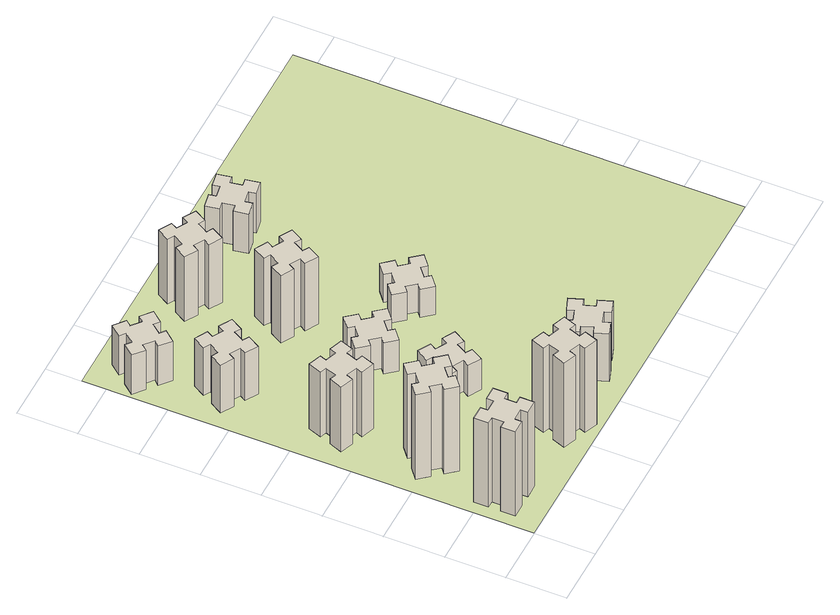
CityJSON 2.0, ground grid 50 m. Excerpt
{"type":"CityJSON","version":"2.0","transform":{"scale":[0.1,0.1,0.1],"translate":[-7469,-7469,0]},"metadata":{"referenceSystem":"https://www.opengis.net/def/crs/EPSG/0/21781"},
"CityObjects":{
"building1":{"type":"Building","attributes":{"class":"1000","function":"1000","usage":"1000","yearOfConstruction":2016,"roofType":"1000","measuredHeight":90,"storeysAboveGround":30,"storeysBelowGround":0},"geometry":[{"type":"Solid","lod":"1","boundaries":[[[[0,1,2,3,4,5,6,7,8,9,10,11,12,13,14,15,16,17,18,19]],[[17,16,20,21]],[[16,15,22,20]],[[15,14,23,22]],[[14,13,24,23]],[[13,12,25,24]],[[12,11,26,25]],[[11,10,27,26]],[[10,9,28,27]],[[9,8,29,28]],[[8,7,30,29]],[[7,6,31,30]],[[6,5,32,31]],[[5,4,33,32]],[[4,3,34,33]],[[3,2,35,34]],[[2,1,36,35]],[[1,0,37,36]],[[0,19,38,37]],[[19,18,39,38]],[[18,17,21,39]],[[24,25,26,27,28,29,30,31,32,33,34,35,36,37,38,39,21,20,22,23]]]]}]},
"building2":{"type":"Building","attributes":{"class":"1000","function":"1000","usage":"1000","yearOfConstruction":2016,"roofType":"1000","measuredHeight":90,"storeysAboveGround":30,"storeysBelowGround":0},"geometry":[{"type":"Solid","lod":"1","boundaries":[[[[40,41,42,43,44,45,46,47,48,49,50,51,52,53,54,55,56,57,58,59]],[[57,56,60,61]],[[56,55,62,60]],[[55,54,63,62]],[[54,53,64,63]],[[53,52,65,64]],[[52,51,66,65]],[[51,50,67,66]],[[50,49,68,67]],[[49,48,69,68]],[[48,47,70,69]],[[47,46,71,70]],[[46,45,72,71]],[[45,44,73,72]],[[44,43,74,73]],[[43,42,75,74]],[[42,41,76,75]],[[41,40,77,76]],[[40,59,78,77]],[[59,58,79,78]],[[58,57,61,79]],[[64,65,66,67,68,69,70,71,72,73,74,75,76,77,78,79,61,60,62,63]]]]}]},
"building3":{"type":"Building","attributes":{"class":"1000","function":"1000","usage":"1000","yearOfConstruction":2016,"roofType":"1000","measuredHeight":69,"storeysAboveGround":30,"storeysBelowGround":0},"geometry":[{"type":"Solid","lod":"1","boundaries":[[[[80,81,82,83,84,85,86,87,88,89,90,91,92,93,94,95,96,97,98,99]],[[97,96,100,101]],[[96,95,102,100]],[[95,94,103,102]],[[94,93,104,103]],[[93,92,105,104]],[[92,91,106,105]],[[91,90,107,106]],[[90,89,108,107]],[[89,88,109,108]],[[88,87,110,109]],[[87,86,111,110]],[[86,85,112,111]],[[85,84,113,112]],[[84,83,114,113]],[[83,82,115,114]],[[82,81,116,115]],[[81,80,117,116]],[[80,99,118,117]],[[99,98,119,118]],[[98,97,101,119]],[[104,105,106,107,108,109,110,111,112,113,114,115,116,117,118,119,101,100,102,103]]]]}]},
"building4":{"type":"Building","attributes":{"class":"1000","function":"1000","usage":"1000","yearOfConstruction":2016,"roofType":"1000","measuredHeight":51,"storeysAboveGround":30,"storeysBelowGround":0},"geometry":[{"type":"Solid","lod":"1","boundaries":[[[[120,121,122,123,124,125,126,127,128,129,130,131,132,133,134,135,136,137,138,139]],[[137,136,140,141]],[[136,135,142,140]],[[135,134,143,142]],[[134,133,144,143]],[[133,132,145,144]],[[132,131,146,145]],[[131,130,147,146]],[[130,129,148,147]],[[129,128,149,148]],[[128,127,150,149]],[[127,126,151,150]],[[126,125,152,151]],[[125,124,153,152]],[[124,123,154,153]],[[123,122,155,154]],[[122,121,156,155]],[[121,120,157,156]],[[120,139,158,157]],[[139,138,159,158]],[[138,137,141,159]],[[144,145,146,147,148,149,150,151,152,153,154,155,156,157,158,159,141,140,142,143]]]]}]},
"building5":{"type":"Building","attributes":{"class":"1000","function":"1000","usage":"1000","yearOfConstruction":2016,"roofType":"1000","measuredHeight":90,"storeysAboveGround":30,"storeysBelowGround":0},"geometry":[{"type":"Solid","lod":"1","boundaries":[[[[160,161,162,163,164,165,166,167,168,169,170,171,172,173,174,175,176,177,178,179]],[[177,176,180,181]],[[176,175,182,180]],[[175,174,183,182]],[[174,173,184,183]],[[173,172,185,184]],[[172,171,186,185]],[[171,170,187,186]],[[170,169,188,187]],[[169,168,189,188]],[[168,167,190,189]],[[167,166,191,190]],[[166,165,192,191]],[[165,164,193,192]],[[164,163,194,193]],[[163,162,195,194]],[[162,161,196,195]],[[161,160,197,196]],[[160,179,198,197]],[[179,178,199,198]],[[178,177,181,199]],[[184,185,186,187,188,189,190,191,192,193,194,195,196,197,198,199,181,180,182,183]]]]}]},
"building6":{"type":"Building","attributes":{"class":"1000","function":"1000","usage":"1000","yearOfConstruction":2016,"roofType":"1000","measuredHeight":42,"storeysAboveGround":30,"storeysBelowGround":0},"geometry":[{"type":"Solid","lod":"1","boundaries":[[[[200,201,202,203,204,205,206,207,208,209,210,211,212,213,214,215,216,217,218,219]],[[217,216,220,221]],[[216,215,222,220]],[[215,214,223,222]],[[214,213,224,223]],[[213,212,225,224]],[[212,211,226,225]],[[211,210,227,226]],[[210,209,228,227]],[[209,208,229,228]],[[208,207,230,229]],[[207,206,231,230]],[[206,205,232,231]],[[205,204,233,232]],[[204,203,234,233]],[[203,202,235,234]],[[202,201,236,235]],[[201,200,237,236]],[[200,219,238,237]],[[219,218,239,238]],[[218,217,221,239]],[[224,225,226,227,228,229,230,231,232,233,234,235,236,237,238,239,221,220,222,223]]]]}]},
"building7":{"type":"Building","attributes":{"class":"1000","function":"1000","usage":"1000","yearOfConstruction":2016,"roofType":"1000","measuredHeight":33,"storeysAboveGround":30,"storeysBelowGround":0},"geometry":[{"type":"Solid","lod":"1","boundaries":[[[[240,241,242,243,244,245,246,247,248,249,250,251,252,253,254,255,256,257,258,259]],[[257,256,260,261]],[[256,255,262,260]],[[255,254,263,262]],[[254,253,264,263]],[[253,252,265,264]],[[252,251,266,265]],[[251,250,267,266]],[[250,249,268,267]],[[249,248,269,268]],[[248,247,270,269]],[[247,246,271,270]],[[246,245,272,271]],[[245,244,273,272]],[[244,243,274,273]],[[243,242,275,274]],[[242,241,276,275]],[[241,240,277,276]],[[240,259,278,277]],[[259,258,279,278]],[[258,257,261,279]],[[264,265,266,267,268,269,270,271,272,273,274,275,276,277,278,279,261,260,262,263]]]]}]},
"building8":{"type":"Building","attributes":{"class":"1000","function":"1000","usage":"1000","yearOfConstruction":2016,"roofType":"1000","measuredHeight":33,"storeysAboveGround":30,"storeysBelowGround":0},"geometry":[{"type":"Solid","lod":"1","boundaries":[[[[280,281,282,283,284,285,286,287,288,289,290,291,292,293,294,295,296,297,298,299]],[[297,296,300,301]],[[296,295,302,300]],[[295,294,303,302]],[[294,293,304,303]],[[293,292,305,304]],[[292,291,306,305]],[[291,290,307,306]],[[290,289,308,307]],[[289,288,309,308]],[[288,287,310,309]],[[287,286,311,310]],[[286,285,312,311]],[[285,284,313,312]],[[284,283,314,313]],[[283,282,315,314]],[[282,281,316,315]],[[281,280,317,316]],[[280,299,318,317]],[[299,298,319,318]],[[298,297,301,319]],[[304,305,306,307,308,309,310,311,312,313,314,315,316,317,318,319,301,300,302,303]]]]}]},
"building9":{"type":"Building","attributes":{"class":"1000","function":"1000","usage":"1000","yearOfConstruction":2016,"roofType":"1000","measuredHeight":51,"storeysAboveGround":30,"storeysBelowGround":0},"geometry":[{"type":"Solid","lod":"1","boundaries":[[[[320,321,322,323,324,325,326,327,328,329,330,331,332,333,334,335,336,337,338,339]],[[337,336,340,341]],[[336,335,342,340]],[[335,334,343,342]],[[334,333,344,343]],[[333,332,345,344]],[[332,331,346,345]],[[331,330,347,346]],[[330,329,348,347]],[[329,328,349,348]],[[328,327,350,349]],[[327,326,351,350]],[[326,325,352,351]],[[325,324,353,352]],[[324,323,354,353]],[[323,322,355,354]],[[322,321,356,355]],[[321,320,357,356]],[[320,339,358,357]],[[339,338,359,358]],[[338,337,341,359]],[[344,345,346,347,348,349,350,351,352,353,354,355,356,357,358,359,341,340,342,343]]]]}]},
"building10":{"type":"Building","attributes":{"class":"1000","function":"1000","usage":"1000","yearOfConstruction":2016,"roofType":"1000","measuredHeight":72,"storeysAboveGround":30,"storeysBelowGround":0},"geometry":[{"type":"Solid","lod":"1","boundaries":[[[[360,361,362,363,364,365,366,367,368,369,370,371,372,373,374,375,376,377,378,379]],[[377,376,380,381]],[[376,375,382,380]],[[375,374,383,382]],[[374,373,384,383]],[[373,372,385,384]],[[372,371,386,385]],[[371,370,387,386]],[[370,369,388,387]],[[369,368,389,388]],[[368,367,390,389]],[[367,366,391,390]],[[366,365,392,391]],[[365,364,393,392]],[[364,363,394,393]],[[363,362,395,394]],[[362,361,396,395]],[[361,360,397,396]],[[360,379,398,397]],[[379,378,399,398]],[[378,377,381,399]],[[384,385,386,387,388,389,390,391,392,393,394,395,396,397,398,399,381,380,382,383]]]]}]},
"building11":{"type":"Building","attributes":{"class":"1000","function":"1000","usage":"1000","yearOfConstruction":2016,"roofType":"1000","measuredHeight":69,"storeysAboveGround":30,"storeysBelowGround":0},"geometry":[{"type":"Solid","lod":"1","boundaries":[[[[400,401,402,403,404,405,406,407,408,409,410,411,412,413,414,415,416,417,418,419]],[[417,416,420,421]],[[416,415,422,420]],[[415,414,423,422]],[[414,413,424,423]],[[413,412,425,424]],[[412,411,426,425]],[[411,410,427,426]],[[410,409,428,427]],[[409,408,429,428]],[[408,407,430,429]],[[407,406,431,430]],[[406,405,432,431]],[[405,404,433,432]],[[404,403,434,433]],[[403,402,435,434]],[[402,401,436,435]],[[401,400,437,436]],[[400,419,438,437]],[[419,418,439,438]],[[418,417,421,439]],[[424,425,426,427,428,429,430,431,432,433,434,435,436,437,438,439,421,420,422,423]]]]}]},
"building12":{"type":"Building","attributes":{"class":"1000","function":"1000","usage":"1000","yearOfConstruction":2016,"roofType":"1000","measuredHeight":30,"storeysAboveGround":30,"storeysBelowGround":0},"geometry":[{"type":"Solid","lod":"1","boundaries":[[[[440,441,442,443,444,445,446,447,448,449,450,451,452,453,454,455,456,457,458,459]],[[457,456,460,461]],[[456,455,462,460]],[[455,454,463,462]],[[454,453,464,463]],[[453,452,465,464]],[[452,451,466,465]],[[451,450,467,466]],[[450,449,468,467]],[[449,448,469,468]],[[448,447,470,469]],[[447,446,471,470]],[[446,445,472,471]],[[445,444,473,472]],[[444,443,474,473]],[[443,442,475,474]],[[442,441,476,475]],[[441,440,477,476]],[[440,459,478,477]],[[459,458,479,478]],[[458,457,461,479]],[[464,465,466,467,468,469,470,471,472,473,474,475,476,477,478,479,461,460,462,463]]]]}]},
"building13":{"type":"Building","attributes":{"class":"1000","function":"1000","usage":"1000","yearOfConstruction":2016,"roofType":"1000","measuredHeight":42,"storeysAboveGround":30,"storeysBelowGround":0},"geometry":[{"type":"Solid","lod":"1","boundaries":[[[[480,481,482,483,484,485,486,487,488,489,490,491,492,493,494,495,496,497,498,499]],[[497,496,500,501]],[[496,495,502,500]],[[495,494,503,502]],[[494,493,504,503]],[[493,492,505,504]],[[492,491,506,505]],[[491,490,507,506]],[[490,489,508,507]],[[489,488,509,508]],[[488,487,510,509]],[[487,486,511,510]],[[486,485,512,511]],[[485,484,513,512]],[[484,483,514,513]],[[483,482,515,514]],[[482,481,516,515]],[[481,480,517,516]],[[480,499,518,517]],[[499,498,519,518]],[[498,497,501,519]],[[504,505,506,507,508,509,510,511,512,513,514,515,516,517,518,519,501,500,502,503]]]]}]},
"landuse1":{"type":"LandUse","attributes":{"name":"plot1","function":"1010"},"geometry":[{"type":"MultiSurface","lod":"1","boundaries":[[[520,521,522,523]]]}]}
},
"vertices":[
[165,425,0],[165,325,0],[105,325,0],[105,205,0],[225,205,0],[225,265,0],[325,265,0],[325,205,0],[445,205,0],[445,325,0],[385,325,0],[385,425,0],[445,425,0],[445,545,0],[325,545,0],[325,485,0],[225,485,0],[225,545,0],[105,545,0],[105,425,0],[225,485,900],[225,545,900],[325,485,900],[325,545,900],[445,545,900],[445,425,900],[385,425,900],[385,325,900],[445,325,900],[445,205,900],[325,205,900],[325,265,900],[225,265,900],[225,205,900],[105,205,900],[105,325,900],[165,325,900],[165,425,900],[105,425,900],[105,545,900],
[492,1048,0],[427,1124,0],[473,1163,0],[396,1255,0],[304,1178,0],[343,1132,0],[266,1067,0],[228,1113,0],[136,1036,0],[213,944,0],[259,983,0],[323,906,0],[277,868,0],[354,776,0],[446,853,0],[408,899,0],[484,963,0],[523,917,0],[615,994,0],[538,1086,0],[484,963,900],[523,917,900],[408,899,900],[446,853,900],[354,776,900],[277,868,900],[323,906,900],[259,983,900],[213,944,900],[136,1036,900],[228,1113,900],[266,1067,900],[343,1132,900],[304,1178,900],[396,1255,900],[473,1163,900],[427,1124,900],[492,1048,900],[538,1086,900],[615,994,900],
[291,1669,0],[385,1635,0],[364,1579,0],[477,1537,0],[518,1650,0],[462,1671,0],[496,1765,0],[552,1744,0],[593,1857,0],[480,1898,0],[460,1842,0],[366,1876,0],[387,1932,0],[274,1973,0],[233,1860,0],[289,1840,0],[255,1746,0],[199,1767,0],[157,1654,0],[270,1613,0],[255,1746,690],[199,1767,690],[289,1840,690],[233,1860,690],[274,1973,690],[387,1932,690],[366,1876,690],[460,1842,690],[480,1898,690],[593,1857,690],[552,1744,690],[496,1765,690],[462,1671,690],[518,1650,690],[477,1537,690],[364,1579,690],[385,1635,690],[291,1669,690],[270,1613,690],[157,1654,690],
[446,2597,0],[496,2684,0],[548,2654,0],[608,2758,0],[504,2818,0],[474,2766,0],[387,2816,0],[417,2868,0],[313,2928,0],[253,2824,0],[305,2794,0],[255,2707,0],[203,2737,0],[143,2633,0],[247,2573,0],[277,2625,0],[364,2575,0],[334,2523,0],[438,2463,0],[498,2567,0],[364,2575,510],[334,2523,510],[277,2625,510],[247,2573,510],[143,2633,510],[203,2737,510],[255,2707,510],[305,2794,510],[253,2824,510],[313,2928,510],[417,2868,510],[387,2816,510],[474,2766,510],[504,2818,510],[608,2758,510],[548,2654,510],[496,2684,510],[446,2597,510],[498,2567,510],[438,2463,510],
[1029,360,0],[995,266,0],[939,287,0],[897,174,0],[1010,133,0],[1031,189,0],[1125,155,0],[1104,99,0],[1217,57,0],[1258,170,0],[1202,191,0],[1236,285,0],[1292,264,0],[1333,377,0],[1220,418,0],[1200,362,0],[1106,396,0],[1127,452,0],[1014,493,0],[973,380,0],[1106,396,900],[1127,452,900],[1200,362,900],[1220,418,900],[1333,377,900],[1292,264,900],[1236,285,900],[1202,191,900],[1258,170,900],[1217,57,900],[1104,99,900],[1125,155,900],[1031,189,900],[1010,133,900],[897,174,900],[939,287,900],[995,266,900],[1029,360,900],[973,380,900],[1014,493,900],
[384,3387,0],[308,3452,0],[346,3498,0],[254,3575,0],[177,3483,0],[223,3444,0],[159,3368,0],[113,3406,0],[36,3314,0],[128,3237,0],[166,3283,0],[243,3219,0],[204,3173,0],[296,3096,0],[373,3188,0],[327,3226,0],[392,3303,0],[438,3264,0],[515,3356,0],[423,3433,0],[392,3303,420],[438,3264,420],[327,3226,420],[373,3188,420],[296,3096,420],[204,3173,420],[243,3219,420],[166,3283,420],[128,3237,420],[36,3314,420],[113,3406,420],[159,3368,420],[223,3444,420],[177,3483,420],[254,3575,420],[346,3498,420],[308,3452,420],[384,3387,420],[423,3433,420],[515,3356,420],
[1186,1117,0],[1236,1204,0],[1288,1174,0],[1348,1278,0],[1244,1338,0],[1214,1286,0],[1127,1336,0],[1157,1388,0],[1053,1448,0],[993,1344,0],[1045,1314,0],[995,1227,0],[943,1257,0],[883,1153,0],[987,1093,0],[1017,1145,0],[1104,1095,0],[1074,1043,0],[1178,983,0],[1238,1087,0],[1104,1095,330],[1074,1043,330],[1017,1145,330],[987,1093,330],[883,1153,330],[943,1257,330],[995,1227,330],[1045,1314,330],[993,1344,330],[1053,1448,330],[1157,1388,330],[1127,1336,330],[1214,1286,330],[1244,1338,330],[1348,1278,330],[1288,1174,330],[1236,1204,330],[1186,1117,330],[1238,1087,330],[1178,983,330],
[1083,1972,0],[1006,1907,0],[968,1953,0],[876,1876,0],[953,1784,0],[999,1823,0],[1063,1746,0],[1017,1708,0],[1094,1616,0],[1186,1693,0],[1148,1739,0],[1224,1803,0],[1263,1757,0],[1355,1834,0],[1278,1926,0],[1232,1888,0],[1167,1964,0],[1213,2003,0],[1136,2095,0],[1044,2018,0],[1167,1964,330],[1213,2003,330],[1232,1888,330],[1278,1926,330],[1355,1834,330],[1263,1757,330],[1224,1803,330],[1148,1739,330],[1186,1693,330],[1094,1616,330],[1017,1708,330],[1063,1746,330],[999,1823,330],[953,1784,330],[876,1876,330],[968,1953,330],[1006,1907,330],[1083,1972,330],[1044,2018,330],[1136,2095,330],
[1765,496,0],[1671,462,0],[1650,518,0],[1537,477,0],[1579,364,0],[1635,385,0],[1669,291,0],[1613,270,0],[1654,157,0],[1767,199,0],[1746,255,0],[1840,289,0],[1860,233,0],[1973,274,0],[1932,387,0],[1876,366,0],[1842,460,0],[1898,480,0],[1857,593,0],[1744,552,0],[1842,460,510],[1898,480,510],[1876,366,510],[1932,387,510],[1973,274,510],[1860,233,510],[1840,289,510],[1746,255,510],[1767,199,510],[1654,157,510],[1613,270,510],[1669,291,510],[1635,385,510],[1579,364,510],[1537,477,510],[1650,518,510],[1671,462,510],[1765,496,510],[1744,552,510],[1857,593,510],
[1314,2666,0],[1227,2716,0],[1257,2768,0],[1153,2828,0],[1093,2724,0],[1145,2694,0],[1095,2607,0],[1043,2637,0],[983,2533,0],[1087,2473,0],[1117,2525,0],[1204,2475,0],[1174,2423,0],[1278,2363,0],[1338,2467,0],[1286,2497,0],[1336,2584,0],[1388,2554,0],[1448,2658,0],[1344,2718,0],[1336,2584,720],[1388,2554,720],[1286,2497,720],[1338,2467,720],[1278,2363,720],[1174,2423,720],[1204,2475,720],[1117,2525,720],[1087,2473,720],[983,2533,720],[1043,2637,720],[1095,2607,720],[1145,2694,720],[1093,2724,720],[1153,2828,720],[1257,2768,720],[1227,2716,720],[1314,2666,720],[1344,2718,720],[1448,2658,720],
[1214,3406,0],[1127,3456,0],[1157,3508,0],[1053,3568,0],[993,3464,0],[1045,3434,0],[995,3347,0],[943,3377,0],[883,3273,0],[987,3213,0],[1017,3265,0],[1104,3215,0],[1074,3163,0],[1178,3103,0],[1238,3207,0],[1186,3237,0],[1236,3324,0],[1288,3294,0],[1348,3398,0],[1244,3458,0],[1236,3324,690],[1288,3294,690],[1186,3237,690],[1238,3207,690],[1178,3103,690],[1074,3163,690],[1104,3215,690],[1017,3265,690],[987,3213,690],[883,3273,690],[943,3377,690],[995,3347,690],[1045,3434,690],[993,3464,690],[1053,3568,690],[1157,3508,690],[1127,3456,690],[1214,3406,690],[1244,3458,690],[1348,3398,690],
[1872,1888,0],[1807,1964,0],[1853,2003,0],[1776,2095,0],[1684,2018,0],[1723,1972,0],[1646,1907,0],[1608,1953,0],[1516,1876,0],[1593,1784,0],[1639,1823,0],[1703,1746,0],[1657,1708,0],[1734,1616,0],[1826,1693,0],[1788,1739,0],[1864,1803,0],[1903,1757,0],[1995,1834,0],[1918,1926,0],[1864,1803,300],[1903,1757,300],[1788,1739,300],[1826,1693,300],[1734,1616,300],[1657,1708,300],[1703,1746,300],[1639,1823,300],[1593,1784,300],[1516,1876,300],[1608,1953,300],[1646,1907,300],[1723,1972,300],[1684,2018,300],[1776,2095,300],[1853,2003,300],[1807,1964,300],[1872,1888,300],[1918,1926,300],[1995,1834,300],
[1738,3365,0],[1756,3267,0],[1697,3257,0],[1717,3138,0],[1836,3159,0],[1825,3218,0],[1924,3236,0],[1934,3177,0],[2052,3197,0],[2031,3316,0],[1972,3305,0],[1955,3404,0],[2014,3414,0],[1993,3532,0],[1875,3511,0],[1885,3452,0],[1787,3435,0],[1777,3494,0],[1658,3473,0],[1679,3355,0],[1787,3435,420],[1777,3494,420],[1885,3452,420],[1875,3511,420],[1993,3532,420],[2014,3414,420],[1955,3404,420],[1972,3305,420],[2031,3316,420],[2052,3197,420],[1934,3177,420],[1924,3236,420],[1825,3218,420],[1836,3159,420],[1717,3138,420],[1697,3257,420],[1756,3267,420],[1738,3365,420],[1679,3355,420],[1658,3473,420],
[5,3705,0],[3705,3705,0],[3705,5,0],[5,5,0]
]}
